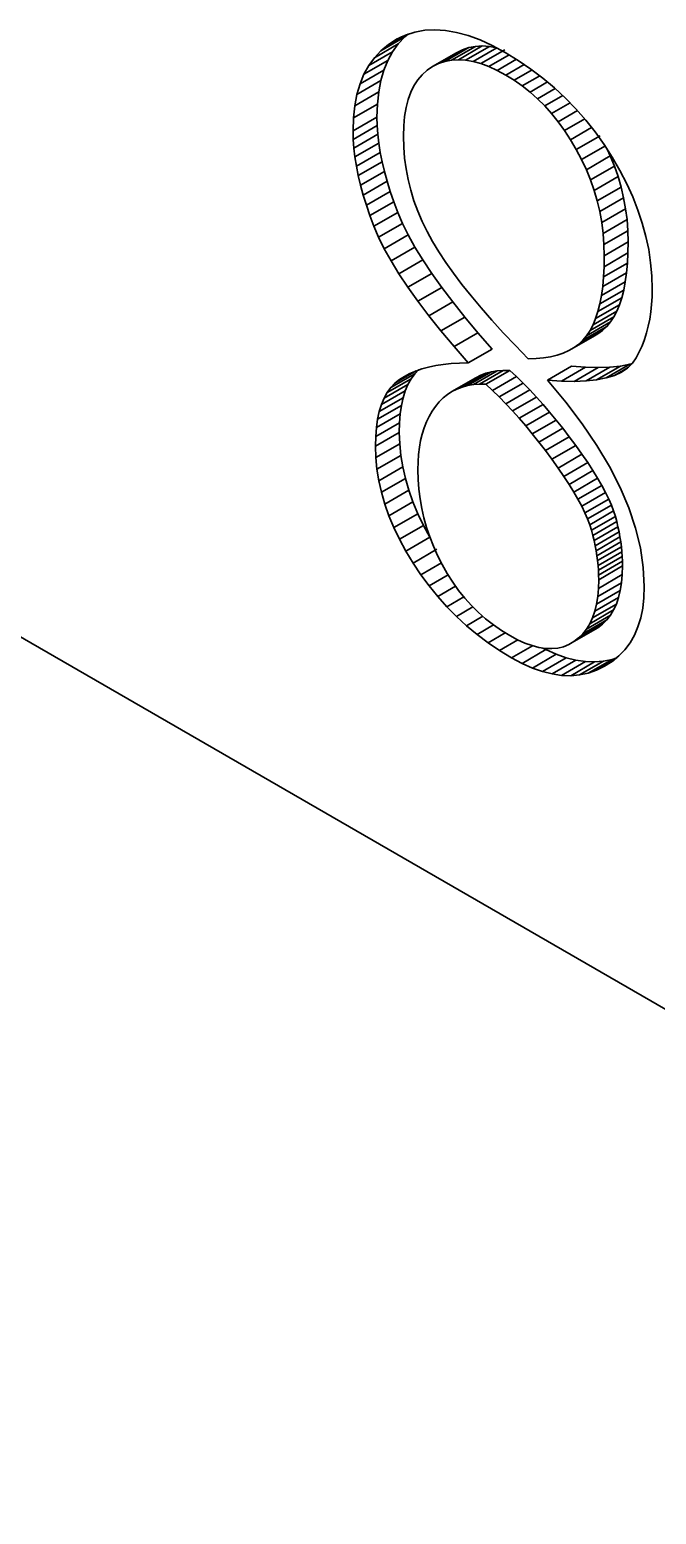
# Model space of a CAD drawing. Header units: millimetres. Extents: x -105 to 105, y -148 to 148.
# Drawn here: x 43.848 to 45.704, y -17.842 to -13.445 of the extents above; entities that cross this region are included whole.
import ezdxf

# ---------------------------------------------------------------- set-up
doc = ezdxf.new("R2010")
doc.units = ezdxf.units.MM
doc.layers.add('粗实线层', color=7, linetype='Continuous', lineweight=35)

msp = doc.modelspace()

# ---------------------------------------------------------------- linework, layer by layer
at = {"layer": '粗实线层', "color": 7, "lineweight": 35, "ltscale": 0.1925}
for p, q in [((44.9613, -13.4611), (44.989, -13.4522)), ((44.989, -13.4522), (45.018, -13.4469)), ((45.018, -13.4469), (45.0483, -13.4454)), ((45.0483, -13.4454), (45.0797, -13.4474)), ((45.0797, -13.4474), (45.1125, -13.4532)), ((45.1125, -13.4532), (45.1465, -13.4625)), ((44.869, -13.5282), (44.9397, -13.4874)), ((44.8884, -13.5075), (44.9591, -13.4666)), ((44.8884, -13.5075), (44.9103, -13.4892)), ((44.9103, -13.4892), (44.9492, -13.4668)), ((44.9103, -13.4892), (44.9349, -13.4736)), ((44.9229, -13.5107), (44.9397, -13.4874)), ((44.9349, -13.4736), (44.9613, -13.4611)), ((44.9397, -13.4874), (44.9591, -13.4666)), ((44.9591, -13.4666), (44.9686, -13.4587)), ((45.0974, -13.5356), (45.1681, -13.4948)), ((45.1178, -13.5344), (45.1885, -13.4936)), ((45.139, -13.5357), (45.2097, -13.4949)), ((45.1465, -13.4625), (45.1818, -13.4756)), ((45.1681, -13.4948), (45.1486, -13.4985)), ((45.1885, -13.4936), (45.1681, -13.4948)), ((45.1818, -13.4756), (45.2183, -13.4923)), ((45.2097, -13.4949), (45.1885, -13.4936)), ((45.2318, -13.4987), (45.2097, -13.4949)), ((45.2183, -13.4923), (45.256, -13.5126)), ((44.838, -13.5774), (44.9087, -13.5366)), ((44.8522, -13.5515), (44.9229, -13.5107)), ((44.8522, -13.5515), (44.869, -13.5282)), ((44.869, -13.5282), (44.8884, -13.5075)), ((44.8971, -13.565), (44.9087, -13.5366)), ((44.9087, -13.5366), (44.9229, -13.5107)), ((45.0415, -13.5543), (45.1122, -13.5135)), ((45.0593, -13.5456), (45.13, -13.5048)), ((45.0779, -13.5394), (45.0593, -13.5456)), ((45.0779, -13.5394), (45.1486, -13.4985)), ((45.0974, -13.5356), (45.0779, -13.5394)), ((45.1178, -13.5344), (45.0974, -13.5356)), ((45.13, -13.5048), (45.1122, -13.5135)), ((45.139, -13.5357), (45.1178, -13.5344)), ((45.1486, -13.4985), (45.13, -13.5048)), ((45.1611, -13.5395), (45.139, -13.5357)), ((45.1611, -13.5395), (45.2318, -13.4987)), ((45.1841, -13.5458), (45.1611, -13.5395)), ((45.1841, -13.5458), (45.2549, -13.5049)), ((45.208, -13.5546), (45.268, -13.5199)), ((45.2328, -13.5659), (45.2896, -13.5331)), ((45.256, -13.5126), (45.2951, -13.5364)), ((45.2951, -13.5364), (45.3325, -13.5618)), ((44.8264, -13.6059), (44.8971, -13.565)), ((44.8264, -13.6059), (44.838, -13.5774)), ((44.838, -13.5774), (44.8522, -13.5515)), ((44.888, -13.5961), (44.8971, -13.565)), ((45.0104, -13.5786), (44.9974, -13.5939)), ((45.0251, -13.5654), (45.0104, -13.5786)), ((45.0415, -13.5543), (45.0251, -13.5654)), ((45.0593, -13.5456), (45.0415, -13.5543)), ((45.208, -13.5546), (45.1841, -13.5458)), ((45.2328, -13.5659), (45.208, -13.5546)), ((45.2584, -13.5796), (45.2328, -13.5659)), ((45.2584, -13.5796), (45.3126, -13.5483)), ((45.2831, -13.5949), (45.2584, -13.5796)), ((45.2831, -13.5949), (45.3359, -13.5644)), ((45.307, -13.6117), (45.3588, -13.5817)), ((45.3325, -13.5618), (45.3683, -13.5888)), ((44.8173, -13.6369), (44.888, -13.5961)), ((44.8173, -13.6369), (44.8264, -13.6059)), ((44.8816, -13.6296), (44.888, -13.5961)), ((44.9862, -13.6113), (44.9766, -13.6308)), ((44.9974, -13.5939), (44.9862, -13.6113)), ((45.307, -13.6117), (45.2831, -13.5949)), ((45.33, -13.6299), (45.307, -13.6117)), ((45.33, -13.6299), (45.3817, -13.6001)), ((45.3521, -13.6497), (45.4045, -13.6194)), ((45.3683, -13.5888), (45.4024, -13.6175)), ((45.4024, -13.6175), (45.435, -13.6477)), ((44.807, -13.7066), (44.8777, -13.6657)), ((44.807, -13.7066), (44.8108, -13.6704)), ((44.8108, -13.6704), (44.8816, -13.6296)), ((44.8108, -13.6704), (44.8173, -13.6369)), ((44.8764, -13.7044), (44.8777, -13.6657)), ((44.8777, -13.6657), (44.8816, -13.6296)), ((44.9689, -13.6525), (44.9628, -13.6762)), ((44.9766, -13.6308), (44.9689, -13.6525)), ((45.3521, -13.6497), (45.33, -13.6299)), ((45.3734, -13.671), (45.3521, -13.6497)), ((45.3734, -13.671), (45.4268, -13.6401)), ((45.3938, -13.6938), (45.3734, -13.671)), ((45.3938, -13.6938), (45.4489, -13.662)), ((45.435, -13.6477), (45.466, -13.6796)), ((44.8057, -13.7453), (44.8764, -13.7044)), ((44.8057, -13.7453), (44.807, -13.7066)), ((44.877, -13.7294), (44.8764, -13.7044)), ((44.9585, -13.7021), (44.9559, -13.7302)), ((44.9628, -13.6762), (44.9585, -13.7021)), ((45.4134, -13.7181), (45.3938, -13.6938)), ((45.4134, -13.7181), (45.4707, -13.685)), ((45.4321, -13.7439), (45.492, -13.7093)), ((45.466, -13.6796), (45.4953, -13.7131)), ((45.4953, -13.7131), (45.523, -13.7482)), ((44.8063, -13.7702), (44.8057, -13.7453)), ((44.8063, -13.7702), (44.877, -13.7294)), ((44.8082, -13.7959), (44.8789, -13.7551)), ((44.8789, -13.7551), (44.877, -13.7294)), ((44.8819, -13.7815), (44.8789, -13.7551)), ((44.9559, -13.7302), (44.955, -13.7603)), ((44.955, -13.7603), (44.9559, -13.793)), ((45.4321, -13.7439), (45.4134, -13.7181)), ((45.45, -13.7712), (45.4321, -13.7439)), ((45.45, -13.7712), (45.5126, -13.735)), ((45.467, -13.8), (45.5377, -13.7592)), ((45.523, -13.7482), (45.5492, -13.7849)), ((44.8082, -13.7959), (44.8063, -13.7702)), ((44.8112, -13.8223), (44.8082, -13.7959)), ((44.8112, -13.8223), (44.8819, -13.7815)), ((44.8862, -13.8087), (44.8819, -13.7815)), ((44.9559, -13.793), (44.9585, -13.8254)), ((45.467, -13.8), (45.45, -13.7712)), ((45.4828, -13.8297), (45.467, -13.8)), ((45.4828, -13.8297), (45.5535, -13.7889)), ((45.5492, -13.7849), (45.5737, -13.8233)), ((45.5676, -13.819), (45.5583, -13.7992)), ((44.8155, -13.8495), (44.8112, -13.8223)), ((44.8155, -13.8495), (44.8862, -13.8087)), ((44.8211, -13.8773), (44.8918, -13.8365)), ((44.8918, -13.8365), (44.8862, -13.8087)), ((44.8986, -13.865), (44.8918, -13.8365)), ((44.9585, -13.8254), (44.9628, -13.8574)), ((45.4969, -13.8599), (45.4828, -13.8297)), ((45.4969, -13.8599), (45.5676, -13.819)), ((45.58, -13.8496), (45.5676, -13.819)), ((45.5737, -13.8233), (45.5962, -13.8624)), ((44.8211, -13.8773), (44.8155, -13.8495)), ((44.8279, -13.9059), (44.8211, -13.8773)), ((44.8279, -13.9059), (44.8986, -13.865)), ((44.9066, -13.8943), (44.8986, -13.865)), ((44.9628, -13.8574), (44.9689, -13.8892)), ((44.9689, -13.8892), (44.9766, -13.9206)), ((45.5093, -13.8904), (45.4969, -13.8599)), ((45.5093, -13.8904), (45.58, -13.8496)), ((45.5201, -13.9213), (45.5093, -13.8904)), ((45.5201, -13.9213), (45.5908, -13.8805)), ((45.5908, -13.8805), (45.58, -13.8496)), ((45.5999, -13.9118), (45.5908, -13.8805)), ((45.5962, -13.8624), (45.6164, -13.9015)), ((44.8359, -13.9351), (44.8279, -13.9059)), ((44.8359, -13.9351), (44.9066, -13.8943)), ((44.8451, -13.9651), (44.8359, -13.9351)), ((44.8451, -13.9651), (44.9158, -13.9243)), ((44.9158, -13.9243), (44.9066, -13.8943)), ((44.9263, -13.9549), (44.9158, -13.9243)), ((44.9766, -13.9206), (44.9862, -13.9517)), ((45.5292, -13.9526), (45.5201, -13.9213)), ((45.5292, -13.9526), (45.5999, -13.9118)), ((45.6074, -13.9434), (45.5999, -13.9118)), ((45.6164, -13.9015), (45.6341, -13.9405)), ((44.8556, -13.9958), (44.8451, -13.9651)), ((44.8556, -13.9958), (44.9263, -13.9549)), ((44.938, -13.9863), (44.9263, -13.9549)), ((44.9862, -13.9517), (44.9974, -13.9825)), ((45.5367, -13.9842), (45.5292, -13.9526)), ((45.5367, -13.9842), (45.6074, -13.9434)), ((45.5425, -14.0163), (45.6132, -13.9755)), ((45.6132, -13.9755), (45.6074, -13.9434)), ((45.6174, -14.0079), (45.6132, -13.9755)), ((45.6341, -13.9405), (45.6495, -13.9796)), ((45.6495, -13.9796), (45.6626, -14.0186)), ((44.8673, -14.0272), (44.8556, -13.9958)), ((44.8673, -14.0272), (44.938, -13.9863)), ((44.8812, -14.0598), (44.9519, -14.019)), ((44.9519, -14.019), (44.938, -13.9863)), ((44.9689, -14.0533), (44.9519, -14.019)), ((44.9974, -13.9825), (45.0104, -14.013)), ((45.0104, -14.013), (45.0251, -14.0431)), ((45.5425, -14.0163), (45.5367, -13.9842)), ((45.5466, -14.0487), (45.5425, -14.0163)), ((45.5466, -14.0487), (45.6174, -14.0079)), ((45.6198, -14.0407), (45.6174, -14.0079)), ((45.6626, -14.0186), (45.6732, -14.0576)), ((44.8812, -14.0598), (44.8673, -14.0272)), ((44.8982, -14.0942), (44.8812, -14.0598)), ((44.8982, -14.0942), (44.9689, -14.0533)), ((44.9891, -14.0895), (44.9689, -14.0533)), ((45.0251, -14.0431), (45.0415, -14.073)), ((45.5491, -14.0816), (45.5466, -14.0487)), ((45.5491, -14.0816), (45.6198, -14.0407)), ((45.6207, -14.0739), (45.6198, -14.0407)), ((45.6732, -14.0576), (45.6815, -14.0966)), ((44.9184, -14.1303), (44.8982, -14.0942)), ((44.9184, -14.1303), (44.9891, -14.0895)), ((45.0124, -14.1273), (44.9891, -14.0895)), ((45.0415, -14.073), (45.0599, -14.1032)), ((45.0599, -14.1032), (45.0805, -14.1344)), ((45.55, -14.1147), (45.5491, -14.0816)), ((45.5494, -14.1472), (45.6202, -14.1063)), ((45.55, -14.1147), (45.6207, -14.0739)), ((45.6186, -14.1368), (45.6202, -14.1063)), ((45.6202, -14.1063), (45.6207, -14.0739)), ((45.6815, -14.0966), (45.6874, -14.1355)), ((44.9417, -14.1682), (44.9184, -14.1303)), ((44.9417, -14.1682), (45.0124, -14.1273)), ((45.0388, -14.167), (45.0124, -14.1273)), ((45.0805, -14.1344), (45.1034, -14.1666)), ((45.5479, -14.1776), (45.6186, -14.1368)), ((45.5479, -14.1776), (45.5494, -14.1472)), ((45.5494, -14.1472), (45.55, -14.1147)), ((45.616, -14.1654), (45.6186, -14.1368)), ((45.6874, -14.1355), (45.691, -14.1744)), ((44.9681, -14.2078), (44.9417, -14.1682)), ((44.9681, -14.2078), (45.0388, -14.167)), ((45.0683, -14.2084), (45.0388, -14.167)), ((45.1034, -14.1666), (45.1284, -14.1998)), ((45.1284, -14.1998), (45.1556, -14.234)), ((45.5416, -14.2328), (45.6123, -14.192)), ((45.5453, -14.2062), (45.616, -14.1654)), ((45.5453, -14.2062), (45.5479, -14.1776)), ((45.6077, -14.2166), (45.6123, -14.192)), ((45.6123, -14.192), (45.616, -14.1654)), ((45.691, -14.1744), (45.6922, -14.2133)), ((44.9976, -14.2492), (44.9681, -14.2078)), ((44.9976, -14.2492), (45.0683, -14.2084)), ((45.101, -14.2515), (45.0683, -14.2084)), ((45.1556, -14.234), (45.185, -14.2692)), ((45.5312, -14.2801), (45.6019, -14.2393)), ((45.5369, -14.2574), (45.6077, -14.2166)), ((45.5369, -14.2574), (45.5416, -14.2328)), ((45.5416, -14.2328), (45.5453, -14.2062)), ((45.5951, -14.2601), (45.6019, -14.2393)), ((45.6019, -14.2393), (45.6077, -14.2166)), ((45.6917, -14.2365), (45.6903, -14.2591)), ((45.6922, -14.2133), (45.6917, -14.2365)), ((45.0302, -14.2923), (44.9976, -14.2492)), ((45.0302, -14.2923), (45.101, -14.2515)), ((45.1368, -14.2964), (45.101, -14.2515)), ((45.185, -14.2692), (45.2167, -14.3054)), ((45.5166, -14.3197), (45.5873, -14.2789)), ((45.5244, -14.3009), (45.5951, -14.2601)), ((45.5244, -14.3009), (45.5312, -14.2801)), ((45.5312, -14.2801), (45.5369, -14.2574)), ((45.5784, -14.2957), (45.5873, -14.2789)), ((45.5873, -14.2789), (45.5951, -14.2601)), ((45.6879, -14.2811), (45.6846, -14.3024)), ((45.6903, -14.2591), (45.6879, -14.2811)), ((45.066, -14.3372), (45.0302, -14.2923)), ((45.066, -14.3372), (45.1368, -14.2964)), ((45.1757, -14.343), (45.1368, -14.2964)), ((45.2167, -14.3054), (45.2505, -14.3426)), ((45.4867, -14.3648), (45.5574, -14.3239)), ((45.4978, -14.3515), (45.5685, -14.3107)), ((45.5077, -14.3366), (45.5784, -14.2957)), ((45.5077, -14.3366), (45.5166, -14.3197)), ((45.5166, -14.3197), (45.5244, -14.3009)), ((45.5449, -14.3358), (45.5574, -14.3239)), ((45.5574, -14.3239), (45.5685, -14.3107)), ((45.5685, -14.3107), (45.5784, -14.2957)), ((45.6803, -14.3231), (45.6751, -14.3432)), ((45.6846, -14.3024), (45.6803, -14.3231)), ((45.105, -14.3839), (45.066, -14.3372)), ((45.105, -14.3839), (45.1757, -14.343)), ((45.2177, -14.3914), (45.1757, -14.343)), ((45.2505, -14.3426), (45.2865, -14.3807)), ((45.4451, -14.3959), (45.5158, -14.3551)), ((45.4603, -14.387), (45.5311, -14.3461)), ((45.4603, -14.387), (45.4742, -14.3766)), ((45.4742, -14.3766), (45.5449, -14.3358)), ((45.4742, -14.3766), (45.4867, -14.3648)), ((45.4867, -14.3648), (45.4978, -14.3515)), ((45.4978, -14.3515), (45.5077, -14.3366)), ((45.5158, -14.3551), (45.5311, -14.3461)), ((45.5311, -14.3461), (45.5449, -14.3358)), ((45.669, -14.3626), (45.6619, -14.3815)), ((45.6751, -14.3432), (45.669, -14.3626)), ((45.147, -14.4322), (45.105, -14.3839)), ((45.147, -14.4322), (45.2177, -14.3914)), ((45.2865, -14.3807), (45.3248, -14.4199)), ((45.3248, -14.4199), (45.3483, -14.4195)), ((45.3483, -14.4195), (45.3704, -14.4176)), ((45.3704, -14.4176), (45.3911, -14.4143)), ((45.3911, -14.4143), (45.4105, -14.4096)), ((45.4105, -14.4096), (45.4285, -14.4035)), ((45.4285, -14.4035), (45.4451, -14.3959)), ((45.4451, -14.3959), (45.4603, -14.387)), ((45.6448, -14.4172), (45.6336, -14.4334)), ((45.6538, -14.3996), (45.6448, -14.4172)), ((45.6619, -14.3815), (45.6538, -14.3996)), ((44.9176, -14.5052), (44.9883, -14.4643)), ((44.9296, -14.4924), (44.9928, -14.4559)), ((44.9432, -14.4815), (44.9722, -14.4648)), ((44.958, -14.4721), (44.9741, -14.4638)), ((44.9741, -14.4638), (44.9914, -14.4564)), ((44.9776, -14.4791), (44.9883, -14.4643)), ((44.9883, -14.4643), (45.0004, -14.4515)), ((44.9914, -14.4564), (45.0099, -14.45)), ((45.0099, -14.45), (45.0297, -14.4446)), ((45.0297, -14.4446), (45.0507, -14.4401)), ((45.0507, -14.4401), (45.0729, -14.4367)), ((45.0729, -14.4367), (45.0964, -14.4342)), ((45.0964, -14.4342), (45.1211, -14.4327)), ((45.1211, -14.4327), (45.147, -14.4322)), ((45.1286, -14.5037), (45.1993, -14.4629)), ((45.1449, -14.4994), (45.2156, -14.4586)), ((45.1621, -14.4965), (45.2328, -14.4557)), ((45.1802, -14.4951), (45.2509, -14.4543)), ((45.1993, -14.4629), (45.1839, -14.4687)), ((45.1992, -14.4952), (45.2699, -14.4544)), ((45.2156, -14.4586), (45.1993, -14.4629)), ((45.2328, -14.4557), (45.2156, -14.4586)), ((45.2509, -14.4543), (45.2328, -14.4557)), ((45.2699, -14.4544), (45.2509, -14.4543)), ((45.2897, -14.4729), (45.2699, -14.4544)), ((45.3817, -14.4829), (45.4524, -14.4421)), ((45.4231, -14.4859), (45.4939, -14.4451)), ((45.4939, -14.4451), (45.4524, -14.4421)), ((45.4612, -14.4868), (45.5319, -14.446)), ((45.5319, -14.446), (45.4939, -14.4451)), ((45.496, -14.4856), (45.5667, -14.4448)), ((45.5273, -14.4822), (45.598, -14.4414)), ((45.5667, -14.4448), (45.5319, -14.446)), ((45.5553, -14.4767), (45.626, -14.4359)), ((45.598, -14.4414), (45.5667, -14.4448)), ((45.5799, -14.4691), (45.6215, -14.4451)), ((45.6012, -14.4593), (45.5799, -14.4691)), ((45.626, -14.4359), (45.598, -14.4414)), ((45.6191, -14.4474), (45.6012, -14.4593)), ((45.6336, -14.4334), (45.6191, -14.4474)), ((45.6334, -14.4336), (45.626, -14.4359)), ((44.8976, -14.5367), (44.9684, -14.4959)), ((44.9069, -14.5199), (44.9776, -14.4791)), ((44.9069, -14.5199), (44.9176, -14.5052)), ((44.9176, -14.5052), (44.9296, -14.4924)), ((44.9296, -14.4924), (44.9432, -14.4815)), ((44.9432, -14.4815), (44.958, -14.4721)), ((44.9605, -14.5146), (44.9684, -14.4959)), ((44.9684, -14.4959), (44.9776, -14.4791)), ((45.0987, -14.5169), (45.1695, -14.4761)), ((45.1132, -14.5096), (45.1839, -14.4687)), ((45.1286, -14.5037), (45.1132, -14.5096)), ((45.1449, -14.4994), (45.1286, -14.5037)), ((45.1621, -14.4965), (45.1449, -14.4994)), ((45.1802, -14.4951), (45.1621, -14.4965)), ((45.1839, -14.4687), (45.1695, -14.4761)), ((45.1992, -14.4952), (45.1802, -14.4951)), ((45.219, -14.5137), (45.1992, -14.4952)), ((45.219, -14.5137), (45.2897, -14.4729)), ((45.2388, -14.533), (45.3096, -14.4922)), ((45.3096, -14.4922), (45.2897, -14.4729)), ((45.3293, -14.5123), (45.3096, -14.4922)), ((45.4231, -14.4859), (45.3817, -14.4829)), ((45.3817, -14.4829), (45.4362, -14.5484)), ((45.4612, -14.4868), (45.4231, -14.4859)), ((45.496, -14.4856), (45.4612, -14.4868)), ((45.5273, -14.4822), (45.496, -14.4856)), ((45.5553, -14.4767), (45.5273, -14.4822)), ((45.5799, -14.4691), (45.5553, -14.4767)), ((44.8834, -14.5761), (44.9541, -14.5353)), ((44.8898, -14.5554), (44.9605, -14.5146)), ((44.8898, -14.5554), (44.8976, -14.5367)), ((44.8976, -14.5367), (44.9069, -14.5199)), ((44.9492, -14.5579), (44.9541, -14.5353)), ((44.9541, -14.5353), (44.9605, -14.5146)), ((45.0607, -14.5477), (45.0498, -14.5609)), ((45.0725, -14.5359), (45.0607, -14.5477)), ((45.0852, -14.5257), (45.0725, -14.5359)), ((45.0987, -14.5169), (45.0852, -14.5257)), ((45.1132, -14.5096), (45.0987, -14.5169)), ((45.2388, -14.533), (45.219, -14.5137)), ((45.2586, -14.5531), (45.2388, -14.533)), ((45.2586, -14.5531), (45.3293, -14.5123)), ((45.2782, -14.5741), (45.3489, -14.5333)), ((45.3489, -14.5333), (45.3293, -14.5123)), ((45.3685, -14.5551), (45.3489, -14.5333)), ((45.4362, -14.5484), (45.4849, -14.6129)), ((44.8749, -14.6234), (44.9456, -14.5826)), ((44.8785, -14.5988), (44.9492, -14.5579)), ((44.8785, -14.5988), (44.8834, -14.5761)), ((44.8834, -14.5761), (44.8898, -14.5554)), ((44.9435, -14.6092), (44.9456, -14.5826)), ((44.9456, -14.5826), (44.9492, -14.5579)), ((45.0311, -14.5907), (45.0232, -14.6071)), ((45.0399, -14.5753), (45.0311, -14.5907)), ((45.0498, -14.5609), (45.0399, -14.5753)), ((45.2782, -14.5741), (45.2586, -14.5531)), ((45.2978, -14.596), (45.2782, -14.5741)), ((45.2978, -14.596), (45.3685, -14.5551)), ((45.3173, -14.6186), (45.2978, -14.596)), ((45.3173, -14.6186), (45.388, -14.5778)), ((45.388, -14.5778), (45.3685, -14.5551)), ((45.4075, -14.6013), (45.388, -14.5778)), ((44.8721, -14.6786), (44.9428, -14.6378)), ((44.8728, -14.65), (44.9435, -14.6092)), ((44.8728, -14.65), (44.8749, -14.6234)), ((44.8749, -14.6234), (44.8785, -14.5988)), ((44.9428, -14.6378), (44.9435, -14.6092)), ((44.9439, -14.6718), (44.9428, -14.6378)), ((45.0165, -14.6244), (45.0107, -14.6427)), ((45.0232, -14.6071), (45.0165, -14.6244)), ((45.3368, -14.6421), (45.3173, -14.6186)), ((45.3368, -14.6421), (45.4075, -14.6013)), ((45.3562, -14.6664), (45.4269, -14.6256)), ((45.4269, -14.6256), (45.4075, -14.6013)), ((45.4462, -14.6508), (45.4269, -14.6256)), ((45.4849, -14.6129), (45.5279, -14.6765)), ((44.8721, -14.6786), (44.8728, -14.65)), ((44.8732, -14.7126), (44.8721, -14.6786)), ((44.8732, -14.7126), (44.9439, -14.6718)), ((44.9472, -14.7059), (44.9439, -14.6718)), ((45.0024, -14.6821), (44.9998, -14.7032)), ((45.006, -14.6619), (45.0024, -14.6821)), ((45.0107, -14.6427), (45.006, -14.6619)), ((45.3562, -14.6664), (45.3368, -14.6421)), ((45.3755, -14.6916), (45.3562, -14.6664)), ((45.3755, -14.6916), (45.4462, -14.6508)), ((45.3947, -14.7176), (45.4654, -14.6768)), ((45.4654, -14.6768), (45.4462, -14.6508)), ((45.4839, -14.7026), (45.4654, -14.6768)), ((45.5279, -14.6765), (45.5652, -14.7391)), ((44.8765, -14.7467), (44.8732, -14.7126)), ((44.8765, -14.7467), (44.9472, -14.7059)), ((44.9528, -14.7402), (44.9472, -14.7059)), ((44.9982, -14.7253), (44.9977, -14.7484)), ((44.9998, -14.7032), (44.9982, -14.7253)), ((45.3947, -14.7176), (45.3755, -14.6916)), ((45.4132, -14.7435), (45.3947, -14.7176)), ((45.4132, -14.7435), (45.4839, -14.7026)), ((45.4301, -14.7682), (45.5008, -14.7274)), ((45.5008, -14.7274), (45.4839, -14.7026)), ((45.5163, -14.7511), (45.5008, -14.7274)), ((44.8821, -14.781), (44.8765, -14.7467)), ((44.8821, -14.781), (44.9528, -14.7402)), ((44.9606, -14.7746), (44.9528, -14.7402)), ((44.9977, -14.7484), (44.9984, -14.7773)), ((45.4301, -14.7682), (45.4132, -14.7435)), ((45.4456, -14.792), (45.4301, -14.7682)), ((45.4456, -14.792), (45.5163, -14.7511)), ((45.5303, -14.7738), (45.5163, -14.7511)), ((45.5652, -14.7391), (45.5968, -14.8007)), ((44.8899, -14.8154), (44.8821, -14.781)), ((44.8899, -14.8154), (44.9606, -14.7746)), ((44.8999, -14.85), (44.8899, -14.8154)), ((44.8999, -14.85), (44.9706, -14.8092)), ((44.9706, -14.8092), (44.9606, -14.7746)), ((44.9829, -14.8439), (44.9706, -14.8092)), ((44.9984, -14.7773), (45.0006, -14.806)), ((45.0006, -14.806), (45.0042, -14.8346)), ((45.4596, -14.8146), (45.4456, -14.792)), ((45.4596, -14.8146), (45.5303, -14.7738)), ((45.472, -14.8361), (45.4596, -14.8146)), ((45.472, -14.8361), (45.5428, -14.7953)), ((45.483, -14.8566), (45.5537, -14.8158)), ((45.5428, -14.7953), (45.5303, -14.7738)), ((45.5537, -14.8158), (45.5428, -14.7953)), ((45.5632, -14.8352), (45.5537, -14.8158)), ((45.5968, -14.8007), (45.6226, -14.8614)), ((44.9122, -14.8847), (44.8999, -14.85)), ((44.9122, -14.8847), (44.9829, -14.8439)), ((44.9973, -14.8787), (44.9829, -14.8439)), ((45.0042, -14.8346), (45.0092, -14.863)), ((45.483, -14.8566), (45.472, -14.8361)), ((45.4925, -14.876), (45.483, -14.8566)), ((45.4925, -14.876), (45.5632, -14.8352)), ((45.5005, -14.8943), (45.5712, -14.8535)), ((45.5712, -14.8535), (45.5632, -14.8352)), ((45.5777, -14.8707), (45.5712, -14.8535)), ((44.9266, -14.9195), (44.9122, -14.8847)), ((44.9266, -14.9195), (44.9973, -14.8787)), ((45.0141, -14.9136), (44.9973, -14.8787)), ((45.0092, -14.863), (45.0157, -14.8912)), ((45.0157, -14.8912), (45.0237, -14.9192)), ((45.5005, -14.8943), (45.4925, -14.876)), ((45.507, -14.9115), (45.5005, -14.8943)), ((45.507, -14.9115), (45.5777, -14.8707)), ((45.512, -14.9277), (45.5828, -14.8868)), ((45.5161, -14.9432), (45.5868, -14.9023)), ((45.5828, -14.8868), (45.5777, -14.8707)), ((45.5868, -14.9023), (45.5828, -14.8868)), ((45.5904, -14.9176), (45.5868, -14.9023)), ((45.6226, -14.8614), (45.6427, -14.9212)), ((44.9433, -14.9545), (44.9266, -14.9195)), ((44.9433, -14.9545), (45.0141, -14.9136)), ((45.033, -14.9487), (45.0141, -14.9136)), ((45.0237, -14.9192), (45.0331, -14.9471)), ((45.0331, -14.9471), (45.0439, -14.9748)), ((45.512, -14.9277), (45.507, -14.9115)), ((45.5161, -14.9432), (45.512, -14.9277)), ((45.5197, -14.9585), (45.5161, -14.9432)), ((45.5197, -14.9585), (45.5904, -14.9176)), ((45.5229, -14.9736), (45.5936, -14.9328)), ((45.5257, -14.9885), (45.5964, -14.9477)), ((45.5936, -14.9328), (45.5904, -14.9176)), ((45.5964, -14.9477), (45.5936, -14.9328)), ((45.5988, -14.9624), (45.5964, -14.9477)), ((45.6427, -14.9212), (45.657, -14.9799)), ((44.9623, -14.9896), (44.9433, -14.9545)), ((44.9623, -14.9896), (45.033, -14.9487)), ((44.9834, -15.0248), (44.9623, -14.9896)), ((44.9834, -15.0248), (45.0542, -14.984)), ((45.0439, -14.9748), (45.0562, -15.0023)), ((45.5229, -14.9736), (45.5197, -14.9585)), ((45.5257, -14.9885), (45.5229, -14.9736)), ((45.528, -15.0033), (45.5257, -14.9885)), ((45.528, -15.0033), (45.5988, -14.9624)), ((45.53, -15.0178), (45.6007, -14.977)), ((45.5315, -15.0322), (45.6022, -14.9913)), ((45.6007, -14.977), (45.5988, -14.9624)), ((45.6022, -14.9913), (45.6007, -14.977)), ((45.6032, -15.0055), (45.6022, -14.9913)), ((45.657, -14.9799), (45.6656, -15.0377)), ((45.0064, -15.0594), (44.9834, -15.0248)), ((45.0064, -15.0594), (45.0673, -15.0243)), ((45.0562, -15.0023), (45.07, -15.0296)), ((45.07, -15.0296), (45.085, -15.0562)), ((45.53, -15.0178), (45.528, -15.0033)), ((45.5315, -15.0322), (45.53, -15.0178)), ((45.5325, -15.0463), (45.5315, -15.0322)), ((45.5325, -15.0463), (45.6032, -15.0055)), ((45.5332, -15.0603), (45.6039, -15.0195)), ((45.5334, -15.0741), (45.6041, -15.0333)), ((45.6039, -15.0195), (45.6032, -15.0055)), ((45.6034, -15.0592), (45.6041, -15.0333)), ((45.6041, -15.0333), (45.6039, -15.0195)), ((45.0308, -15.0925), (45.0064, -15.0594)), ((45.0308, -15.0925), (45.0873, -15.0599)), ((45.085, -15.0562), (45.1011, -15.0816)), ((45.5332, -15.0603), (45.5325, -15.0463)), ((45.5326, -15.1001), (45.6034, -15.0592)), ((45.5326, -15.1001), (45.5334, -15.0741)), ((45.5334, -15.0741), (45.5332, -15.0603)), ((45.6012, -15.0835), (45.6034, -15.0592)), ((45.6656, -15.0377), (45.6685, -15.0946)), ((45.0565, -15.1242), (45.0308, -15.0925)), ((45.0565, -15.1242), (45.1097, -15.0935)), ((45.0836, -15.1544), (45.0565, -15.1242)), ((45.1011, -15.0816), (45.1184, -15.1057)), ((45.1184, -15.1057), (45.1367, -15.1286)), ((45.5268, -15.1469), (45.5975, -15.1061)), ((45.5304, -15.1243), (45.6012, -15.0835)), ((45.5304, -15.1243), (45.5326, -15.1001)), ((45.5923, -15.127), (45.5975, -15.1061)), ((45.5975, -15.1061), (45.6012, -15.0835)), ((45.6685, -15.0946), (45.6673, -15.1275)), ((45.0836, -15.1544), (45.1341, -15.1253)), ((45.112, -15.1832), (45.0836, -15.1544)), ((45.112, -15.1832), (45.161, -15.155)), ((45.1367, -15.1286), (45.1562, -15.1502)), ((45.1562, -15.1502), (45.1768, -15.1706)), ((45.5069, -15.2045), (45.5776, -15.1636)), ((45.515, -15.187), (45.5857, -15.1462)), ((45.515, -15.187), (45.5216, -15.1678)), ((45.5216, -15.1678), (45.5923, -15.127)), ((45.5216, -15.1678), (45.5268, -15.1469)), ((45.5268, -15.1469), (45.5304, -15.1243)), ((45.5681, -15.1795), (45.5776, -15.1636)), ((45.5776, -15.1636), (45.5857, -15.1462)), ((45.5857, -15.1462), (45.5923, -15.127)), ((45.6638, -15.1584), (45.6579, -15.1871)), ((45.6673, -15.1275), (45.6638, -15.1584)), ((45.1419, -15.2106), (45.112, -15.1832)), ((45.1419, -15.2106), (45.1904, -15.1826)), ((45.1731, -15.2364), (45.1419, -15.2106)), ((45.1731, -15.2364), (45.2221, -15.2082)), ((45.1768, -15.1706), (45.1985, -15.1897)), ((45.1985, -15.1897), (45.2213, -15.2076)), ((45.2213, -15.2076), (45.2452, -15.2243)), ((45.4739, -15.2468), (45.5446, -15.2059)), ((45.4863, -15.2344), (45.5571, -15.1935)), ((45.4974, -15.2203), (45.5681, -15.1795)), ((45.4974, -15.2203), (45.5069, -15.2045)), ((45.5069, -15.2045), (45.515, -15.187)), ((45.5306, -15.2166), (45.5446, -15.2059)), ((45.5446, -15.2059), (45.5571, -15.1935)), ((45.5571, -15.1935), (45.5681, -15.1795)), ((45.6579, -15.1871), (45.6497, -15.2138)), ((54.6964, -21.5229), (43.8069, -15.2359)), ((45.2057, -15.2609), (45.1731, -15.2364)), ((45.2057, -15.2609), (45.2568, -15.2314)), ((45.2397, -15.2838), (45.2941, -15.2524)), ((45.2452, -15.2243), (45.2703, -15.2397)), ((45.2703, -15.2397), (45.2931, -15.2519)), ((45.2931, -15.2519), (45.315, -15.2618)), ((45.4599, -15.2575), (45.5306, -15.2166)), ((45.4599, -15.2575), (45.4739, -15.2468)), ((45.4739, -15.2468), (45.4863, -15.2344)), ((45.4863, -15.2344), (45.4974, -15.2203)), ((45.6392, -15.2385), (45.6263, -15.2611)), ((45.6497, -15.2138), (45.6392, -15.2385)), ((45.2397, -15.2838), (45.2057, -15.2609)), ((45.275, -15.3054), (45.2397, -15.2838)), ((45.275, -15.3054), (45.3369, -15.2696)), ((45.3064, -15.3221), (45.3771, -15.2813)), ((45.315, -15.2618), (45.3361, -15.2694)), ((45.3361, -15.2694), (45.3564, -15.2747)), ((45.3369, -15.3357), (45.4076, -15.2949)), ((45.3564, -15.2747), (45.3758, -15.2776)), ((45.3771, -15.2813), (45.3681, -15.2765)), ((45.3758, -15.2776), (45.3943, -15.2783)), ((45.4076, -15.2949), (45.3771, -15.2813)), ((45.3943, -15.2783), (45.412, -15.2765)), ((45.4373, -15.3053), (45.4076, -15.2949)), ((45.412, -15.2765), (45.4288, -15.2725)), ((45.4288, -15.2725), (45.4448, -15.2662)), ((45.4448, -15.2662), (45.4599, -15.2575)), ((45.5934, -15.3), (45.5734, -15.3164)), ((45.611, -15.2816), (45.5934, -15.3)), ((45.6263, -15.2611), (45.611, -15.2816)), ((45.3064, -15.3221), (45.275, -15.3054)), ((45.3369, -15.3357), (45.3064, -15.3221)), ((45.3666, -15.3461), (45.3369, -15.3357)), ((45.3666, -15.3461), (45.4373, -15.3053)), ((45.3954, -15.3534), (45.4661, -15.3126)), ((45.4234, -15.3575), (45.4942, -15.3167)), ((45.4661, -15.3126), (45.4373, -15.3053)), ((45.4507, -15.3585), (45.5214, -15.3177)), ((45.4942, -15.3167), (45.4661, -15.3126)), ((45.477, -15.3563), (45.5477, -15.3155)), ((45.5214, -15.3177), (45.4942, -15.3167)), ((45.5026, -15.3509), (45.5733, -15.3101)), ((45.5273, -15.3424), (45.5026, -15.3509)), ((45.5477, -15.3155), (45.5214, -15.3177)), ((45.5273, -15.3424), (45.5761, -15.3142)), ((45.5511, -15.3307), (45.5273, -15.3424)), ((45.5733, -15.3101), (45.5477, -15.3155)), ((45.5734, -15.3164), (45.5511, -15.3307)), ((45.5868, -15.3054), (45.5733, -15.3101)), ((45.3954, -15.3534), (45.3666, -15.3461)), ((45.4234, -15.3575), (45.3954, -15.3534)), ((45.4507, -15.3585), (45.4234, -15.3575)), ((45.477, -15.3563), (45.4507, -15.3585)), ((45.5026, -15.3509), (45.477, -15.3563))]:
    msp.add_line(p, q, dxfattribs=at)

doc.saveas('drawing.dxf')
